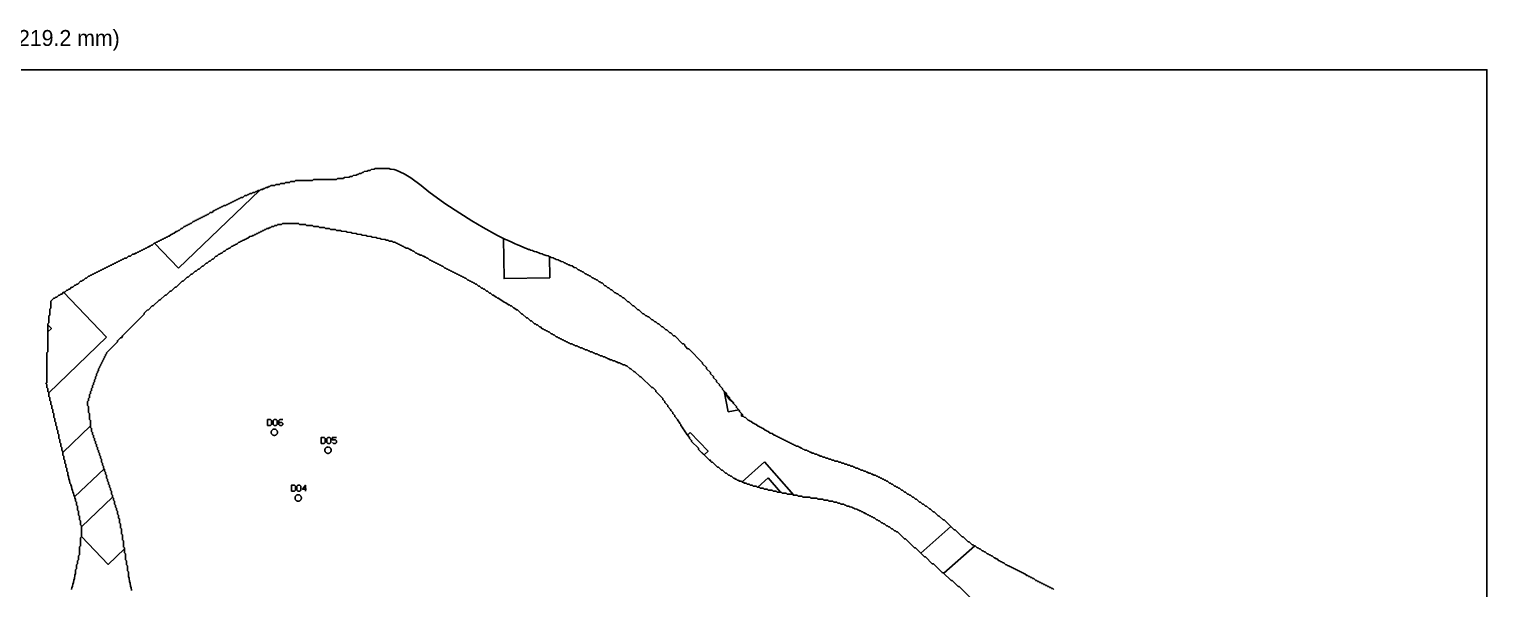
# Model space of a CAD drawing. Header units: millimetres. Extents: x 0 to 1219, y 0 to 1240.
# Drawn here: x 487 to 1219, y 958 to 1240 of the extents above; entities that cross this region are included whole.
import ezdxf

# ---------------------------------------------------------------- set-up
doc = ezdxf.new("R2010")
doc.units = ezdxf.units.MM
for name, color, linetype in [('CUT_DOWEL_3.2', 2, 'Continuous'), ('CUT_OUTER', 1, 'Continuous'), ('ENGRAVE_BLDG_BOX', 5, 'Continuous'), ('ENGRAVE_BLDG_FOOTPRINT', 8, 'Continuous'), ('ENGRAVE_NEXT', 3, 'Continuous'), ('ENGRAVE_TEXT', 2, 'Continuous'), ('NOTES', 7, 'Continuous'), ('SHEET_EDGE', 7, 'Continuous')]:
    doc.layers.add(name, color=color, linetype=linetype)

msp = doc.modelspace()

# ---------------------------------------------------------------- linework, layer by layer
at = {"layer": 'CUT_DOWEL_3.2'}
for points in [[(609.83, 1038.68), (609.62, 1038.67), (609.42, 1038.63), (609.22, 1038.56), (609.03, 1038.47), (608.86, 1038.35), (608.7, 1038.21), (608.56, 1038.05), (608.44, 1037.88), (608.35, 1037.69), (608.28, 1037.5), (608.24, 1037.29), (608.23, 1037.08), (608.24, 1036.87), (608.28, 1036.67), (608.35, 1036.47), (608.44, 1036.28), (608.56, 1036.11), (608.7, 1035.95), (608.86, 1035.81), (609.03, 1035.7), (609.22, 1035.6), (609.42, 1035.54), (609.62, 1035.49), (609.83, 1035.48), (610.04, 1035.49), (610.24, 1035.54), (610.44, 1035.6), (610.63, 1035.7), (610.8, 1035.81), (610.96, 1035.95), (611.1, 1036.11), (611.22, 1036.28), (611.31, 1036.47), (611.38, 1036.67), (611.42, 1036.87), (611.43, 1037.08), (611.42, 1037.29), (611.38, 1037.5), (611.31, 1037.69), (611.22, 1037.88), (611.1, 1038.05), (610.96, 1038.21), (610.8, 1038.35), (610.63, 1038.47), (610.44, 1038.56), (610.24, 1038.63), (610.04, 1038.67), (609.83, 1038.68)], [(636.83, 1029.68), (636.62, 1029.67), (636.42, 1029.63), (636.22, 1029.56), (636.03, 1029.47), (635.86, 1029.35), (635.7, 1029.21), (635.56, 1029.05), (635.44, 1028.88), (635.35, 1028.69), (635.28, 1028.5), (635.24, 1028.29), (635.23, 1028.08), (635.24, 1027.87), (635.28, 1027.67), (635.35, 1027.47), (635.44, 1027.28), (635.56, 1027.11), (635.7, 1026.95), (635.86, 1026.81), (636.03, 1026.7), (636.22, 1026.6), (636.42, 1026.54), (636.62, 1026.49), (636.83, 1026.48), (637.04, 1026.49), (637.24, 1026.54), (637.44, 1026.6), (637.63, 1026.7), (637.8, 1026.81), (637.96, 1026.95), (638.1, 1027.11), (638.22, 1027.28), (638.31, 1027.47), (638.38, 1027.67), (638.42, 1027.87), (638.43, 1028.08), (638.42, 1028.29), (638.38, 1028.5), (638.31, 1028.69), (638.22, 1028.88), (638.1, 1029.05), (637.96, 1029.21), (637.8, 1029.35), (637.63, 1029.47), (637.44, 1029.56), (637.24, 1029.63), (637.04, 1029.67), (636.83, 1029.68)], [(621.83, 1005.68), (621.62, 1005.67), (621.42, 1005.63), (621.22, 1005.56), (621.03, 1005.47), (620.86, 1005.35), (620.7, 1005.21), (620.56, 1005.05), (620.44, 1004.88), (620.35, 1004.69), (620.28, 1004.5), (620.24, 1004.29), (620.23, 1004.08), (620.24, 1003.87), (620.28, 1003.67), (620.35, 1003.47), (620.44, 1003.28), (620.56, 1003.11), (620.7, 1002.95), (620.86, 1002.81), (621.03, 1002.7), (621.22, 1002.6), (621.42, 1002.54), (621.62, 1002.49), (621.83, 1002.48), (622.04, 1002.49), (622.24, 1002.54), (622.44, 1002.6), (622.63, 1002.7), (622.8, 1002.81), (622.96, 1002.95), (623.1, 1003.11), (623.22, 1003.28), (623.31, 1003.47), (623.38, 1003.67), (623.42, 1003.87), (623.43, 1004.08), (623.42, 1004.29), (623.38, 1004.5), (623.31, 1004.69), (623.22, 1004.88), (623.1, 1005.05), (622.96, 1005.21), (622.8, 1005.35), (622.63, 1005.47), (622.44, 1005.56), (622.24, 1005.63), (622.04, 1005.67), (621.83, 1005.68)]]:
    msp.add_lwpolyline(points, close=True, dxfattribs=at)
at = {"layer": 'CUT_OUTER'}
msp.add_lwpolyline([(1001.52, 958.04), (1001.02, 958.53), (1000.52, 958.54), (1000.02, 959.03), (999.52, 959.05), (999.02, 959.53), (998.52, 959.55), (998.02, 960.03), (997.52, 960.05), (997.02, 960.53), (996.52, 960.55), (996.02, 961.03), (995.52, 961.05), (995.02, 961.53), (994.52, 961.55), (994.02, 962.03), (993.52, 962.05), (993.02, 962.53), (992.52, 962.55), (991.52, 963.53), (991.02, 963.54), (990.52, 964.03), (990.02, 964.05), (989.52, 964.53), (989.02, 964.55), (988.52, 965.03), (988.02, 965.05), (987.02, 966.03), (986.52, 966.04), (986.02, 966.53), (985.52, 966.54), (985.02, 967.03), (984.52, 967.05), (984.02, 967.53), (983.52, 967.55), (983.02, 968.03), (982.52, 968.05), (982.02, 968.53), (981.52, 968.55), (981.02, 969.03), (980.52, 969.05), (980.02, 969.53), (979.52, 969.55), (979.02, 970.03), (978.52, 970.05), (978.02, 970.53), (977.52, 970.55), (976.52, 971.53), (976.02, 971.55), (975.52, 972.03), (975.02, 972.05), (974.52, 972.53), (974.02, 972.55), (973.06, 973.5), (972.52, 973.55), (972.02, 974.03), (971.52, 974.05), (970.52, 975.03), (970.02, 975.04), (969.52, 975.53), (969.02, 975.55), (968.52, 976.03), (968.02, 976.05), (967.02, 977.03), (966.52, 977.05), (966.02, 977.53), (965.52, 977.55), (964.52, 978.53), (964.02, 978.55), (963.52, 979.03), (963.02, 979.05), (962.02, 980.03), (961.52, 980.05), (961.02, 980.53), (960.52, 980.55), (959.02, 982.03), (958.52, 982.05), (956.05, 984.5), (955.52, 984.55), (952.05, 988), (951.52, 988.04), (946.54, 993), (946.02, 993.04), (944.04, 995), (943.52, 995.04), (941.52, 997.02), (941.02, 997.04), (939.54, 998.5), (939.02, 998.54), (937.52, 1000.02), (937.02, 1000.03), (936.02, 1001.02), (935.52, 1001.03), (934.52, 1002.02), (934.02, 1002.04), (932.54, 1003.5), (932.02, 1003.53), (931.02, 1004.52), (930.52, 1004.53), (929.52, 1005.52), (929.02, 1005.53), (928.52, 1006.02), (928.02, 1006.03), (927.04, 1007), (926.52, 1007.03), (925.52, 1008.02), (925.02, 1008.03), (924.02, 1009.02), (923.52, 1009.03), (923.02, 1009.52), (922.52, 1009.53), (922.02, 1010.02), (921.52, 1010.03), (920.54, 1011), (920.02, 1011.03), (919.52, 1011.52), (919.02, 1011.53), (918.02, 1012.52), (917.52, 1012.53), (917.02, 1013.02), (916.52, 1013.03), (916.02, 1013.52), (915.52, 1013.53), (915.02, 1014.02), (914.52, 1014.03), (914.02, 1014.52), (913.52, 1014.53), (913.05, 1015), (912.52, 1015.03), (912.02, 1015.52), (911.02, 1015.53), (910.55, 1016), (910.02, 1016.03), (909.52, 1016.52), (908.52, 1016.54), (908.05, 1017), (907.52, 1017.03), (907.02, 1017.52), (906.02, 1017.54), (905.52, 1018.02), (904.52, 1018.04), (904.05, 1018.5), (903.52, 1018.53), (903.02, 1019.02), (902.02, 1019.04), (901.55, 1019.5), (901.02, 1019.53), (900.52, 1020.02), (899.52, 1020.04), (899.02, 1020.52), (898.02, 1020.54), (897.52, 1021.02), (896.52, 1021.04), (896.02, 1021.52), (895.02, 1021.54), (894.52, 1022.02), (893.52, 1022.04), (893.02, 1022.52), (891.52, 1022.54), (891.02, 1023.02), (890.02, 1023.04), (889.52, 1023.52), (888.52, 1023.55), (888.02, 1024.02), (887.02, 1024.05), (886.52, 1024.52), (885.52, 1024.55), (885.02, 1025.03), (884.02, 1025.05), (883.57, 1025.5), (883.02, 1025.55), (882.52, 1026.03), (881.52, 1026.05), (881.02, 1026.53), (880.02, 1026.55), (879.57, 1027), (879.02, 1027.05), (878.52, 1027.53), (878.02, 1027.55), (877.52, 1028.03), (876.52, 1028.05), (876.07, 1028.5), (875.52, 1028.55), (875.02, 1029.03), (874.52, 1029.05), (874.02, 1029.53), (873.52, 1029.55), (873.02, 1030.03), (872.02, 1030.06), (871.52, 1030.53), (871.02, 1030.55), (870.52, 1031.03), (870.02, 1031.05), (869.52, 1031.53), (869.02, 1031.55), (868.52, 1032.03), (868.02, 1032.05), (867.52, 1032.53), (867.02, 1032.56), (866.52, 1033.03), (866.02, 1033.06), (865.52, 1033.53), (865.02, 1033.56), (864.52, 1034.04), (864.02, 1034.06), (863.52, 1034.54), (863.02, 1034.56), (862.52, 1035.04), (862.02, 1035.06), (861.52, 1035.54), (861.02, 1035.56), (860.02, 1036.53), (859.02, 1036.57), (858.02, 1037.54), (857.52, 1037.56), (857.02, 1038.04), (856.52, 1038.07), (855.52, 1039.04), (855.02, 1039.06), (854.52, 1039.54), (854.02, 1039.57), (853.52, 1040.04), (853.02, 1040.07), (852.02, 1041.04), (851.52, 1041.07), (851.02, 1041.55), (850.52, 1041.58), (849.52, 1042.54), (849.02, 1042.58), (848.52, 1043.05), (848.02, 1043.09), (846.58, 1044.5), (846.02, 1044.6), (845.11, 1045.5), (845.07, 1046), (843.6, 1047.5), (843.56, 1048), (842.09, 1049.5), (842.06, 1050), (840.59, 1051.5), (840.56, 1052), (838.59, 1054), (838.56, 1054.5), (837.08, 1056), (837.02, 1056.55), (835.08, 1058.5), (835.06, 1059), (833.58, 1060.5), (833.52, 1061.05), (832.08, 1062.5), (832.02, 1063.05), (830.58, 1064.5), (830.52, 1065.05), (829.08, 1066.5), (829.02, 1067.05), (827.08, 1069), (827.02, 1069.55), (825.08, 1071.5), (825.02, 1072.04), (818.07, 1079), (817.52, 1079.07), (816.58, 1080), (816.09, 1080.5), (816.06, 1081), (815.56, 1081.5), (815.02, 1081.57), (811.07, 1085.5), (810.52, 1085.58), (809.08, 1087), (808.52, 1087.08), (807.08, 1088.5), (806.52, 1088.59), (805.08, 1090), (804.52, 1090.09), (803.02, 1091.55), (802.52, 1091.59), (801.52, 1092.56), (801.02, 1092.6), (800.02, 1093.56), (799.52, 1093.61), (798.02, 1095.06), (797.52, 1095.1), (797.02, 1095.57), (796.52, 1095.62), (795.52, 1096.57), (795.02, 1096.62), (793.11, 1098.5), (793.02, 1098.57), (792.52, 1098.63), (790.61, 1100.5), (790.52, 1100.57), (790.02, 1100.63), (788.11, 1102.5), (788.02, 1102.58), (787.52, 1102.63), (785.52, 1104.58), (785.02, 1104.63), (784.13, 1105.5), (784.02, 1105.58), (783.52, 1105.64), (782.52, 1106.58), (782.02, 1106.64), (781.52, 1107.1), (781.02, 1107.17), (779.64, 1108.5), (779.52, 1108.59), (779.02, 1108.66), (778.02, 1109.6), (777.52, 1109.67), (776.52, 1110.6), (776.02, 1110.68), (774.52, 1112.1), (774.02, 1112.16), (773.52, 1112.61), (773.02, 1112.69), (772.02, 1113.61), (771.52, 1113.68), (771.02, 1114.11), (770.52, 1114.19), (770.02, 1114.63), (769.52, 1114.71), (768.52, 1115.62), (768.02, 1115.7), (767.52, 1116.13), (767.02, 1116.21), (766.52, 1116.64), (766.02, 1116.74), (765.02, 1117.63), (764.52, 1117.72), (764.02, 1118.14), (763.52, 1118.23), (763.02, 1118.65), (762.52, 1118.75), (761.52, 1119.63), (760.52, 1119.79), (759.52, 1120.64), (758.52, 1120.79), (758.02, 1121.18), (757.52, 1121.29), (757.02, 1121.68), (756.52, 1121.79), (756.02, 1122.18), (755.52, 1122.29), (755.02, 1122.67), (754.02, 1122.85), (753.52, 1123.2), (753.02, 1123.33), (752.52, 1123.69), (751.52, 1123.89), (751.02, 1124.23), (750.52, 1124.36), (750.02, 1124.71), (749.02, 1124.92), (748.52, 1125.25), (748.02, 1125.39), (747.52, 1125.72), (746.52, 1125.84), (745.02, 1126.45), (744.52, 1126.75), (743.52, 1126.89), (743.02, 1127.06), (741.52, 1127.78), (740.52, 1127.94), (740.02, 1128.1), (739.52, 1128.35), (738.52, 1128.62), (738.02, 1128.87), (737.52, 1128.98), (736.52, 1129.4), (735.52, 1129.71), (733.02, 1130.93), (732.02, 1131.27), (730.52, 1131.99), (729.52, 1132.35), (727.02, 1133.57), (726.02, 1133.96), (721.94, 1136), (714.78, 1140), (709.02, 1143.33), (703.02, 1147.09), (695.52, 1151.98), (687.52, 1157.86), (683.66, 1161), (678.52, 1164.92), (675.02, 1166.95), (671.02, 1168.77), (670.52, 1168.89), (670.02, 1169.19), (668.52, 1169.26), (668.02, 1169.35), (667.52, 1169.66), (660.52, 1169.6), (660.02, 1169.2), (658.52, 1169.09), (658.02, 1168.68), (657.02, 1168.6), (656.52, 1168.19), (655.02, 1168.09), (654.52, 1167.66), (654.02, 1167.6), (653.84, 1167.5), (653.52, 1167.18), (652.52, 1167.09), (652.02, 1166.67), (651.52, 1166.61), (651.02, 1166.19), (649.52, 1166.09), (649.02, 1165.67), (648.02, 1165.59), (647.52, 1165.18), (645.02, 1165.08), (644.52, 1164.66), (641.52, 1164.57), (641.02, 1164.15), (629.52, 1164.04), (629.02, 1163.6), (620.52, 1163.53), (620.02, 1163.07), (618.02, 1163.03), (617.52, 1162.57), (615.52, 1162.53), (615.02, 1162.06), (613.02, 1162.03), (612.52, 1161.56), (610.52, 1161.53), (610.02, 1161.05), (608.02, 1161.02), (607.52, 1160.54), (606.97, 1160.5), (606.52, 1160.05), (605.52, 1160.03), (605.02, 1159.55), (604.46, 1159.5), (604.02, 1159.05), (603.02, 1159.03), (602.52, 1158.55), (601.52, 1158.52), (601.02, 1158.04), (600.47, 1158), (600.02, 1157.55), (599.02, 1157.52), (598.52, 1157.05), (597.52, 1157.02), (597.02, 1156.54), (596.47, 1156.5), (596.02, 1156.04), (595.02, 1156.02), (594.02, 1155.05), (593.02, 1155.02), (592.52, 1154.54), (592.02, 1154.52), (591.52, 1154.04), (591.02, 1154.03), (590.52, 1153.54), (590.02, 1153.53), (589.52, 1153.04), (589.02, 1153.03), (588.52, 1152.54), (588.02, 1152.53), (587.52, 1152.04), (587.02, 1152.03), (586.52, 1151.54), (585.97, 1151.5), (585.52, 1151.04), (584.52, 1151.02), (584.02, 1150.54), (583.48, 1150.5), (583.02, 1150.04), (582.52, 1150.02), (582.02, 1149.54), (581.52, 1149.52), (581.02, 1149.04), (580.52, 1149.02), (580.02, 1148.54), (579.52, 1148.52), (578.52, 1147.55), (577.52, 1147.52), (576.52, 1146.54), (576.02, 1146.53), (575.52, 1146.04), (575.02, 1146.02), (574.52, 1145.54), (574.02, 1145.52), (573.52, 1145.04), (573.02, 1145.02), (572.52, 1144.54), (572.02, 1144.52), (571.52, 1144.04), (571.02, 1144.02), (570.52, 1143.54), (570.02, 1143.52), (569.52, 1143.04), (569.02, 1143.02), (568.02, 1142.04), (567.52, 1142.03), (567.02, 1141.54), (566.52, 1141.52), (566.02, 1141.04), (565.52, 1141.02), (565.02, 1140.54), (564.52, 1140.52), (563.52, 1139.54), (562.98, 1139.5), (562.02, 1138.54), (561.52, 1138.53), (561.02, 1138.04), (560.52, 1138.02), (559.52, 1137.04), (559.02, 1137.03), (558.52, 1136.54), (558.02, 1136.52), (557.02, 1135.55), (556.52, 1135.53), (556.02, 1135.04), (555.52, 1135.03), (555.02, 1134.54), (554.52, 1134.53), (554.02, 1134.04), (553.52, 1134.03), (553.02, 1133.54), (552.52, 1133.53), (552.02, 1133.04), (551.52, 1133.03), (551.02, 1132.54), (550.52, 1132.53), (550.02, 1132.04), (549.52, 1132.02), (548.52, 1131.05), (548.02, 1131.03), (547.52, 1130.54), (547.02, 1130.53), (546.52, 1130.04), (546.02, 1130.03), (545.52, 1129.54), (545.02, 1129.53), (544.52, 1129.04), (544.02, 1129.03), (543.52, 1128.54), (543.02, 1128.53), (542.52, 1128.04), (542.02, 1128.03), (541.52, 1127.54), (541.02, 1127.53), (540.52, 1127.04), (539.97, 1127), (539.52, 1126.55), (538.52, 1126.52), (537.52, 1125.55), (536.52, 1125.52), (535.52, 1124.55), (534.52, 1124.52), (534.02, 1124.04), (533.48, 1124), (533.02, 1123.54), (532.52, 1123.53), (532.02, 1123.04), (531.52, 1123.03), (531.02, 1122.54), (530.52, 1122.53), (530.02, 1122.04), (529.52, 1122.03), (529.02, 1121.54), (528.52, 1121.53), (528.02, 1121.04), (527.52, 1121.03), (527.02, 1120.54), (526.52, 1120.53), (526.02, 1120.04), (525.52, 1120.03), (525.02, 1119.54), (524.52, 1119.53), (524.02, 1119.04), (523.52, 1119.03), (523.02, 1118.54), (522.52, 1118.53), (522.02, 1118.04), (521.52, 1118.03), (521.02, 1117.54), (520.52, 1117.53), (520.02, 1117.04), (519.52, 1117.03), (519.02, 1116.54), (518.52, 1116.53), (518.02, 1116.04), (517.52, 1116.02), (517.02, 1115.54), (516.52, 1115.52), (515.52, 1114.54), (514.98, 1114.5), (514.02, 1113.55), (513.52, 1113.53), (513.02, 1113.04), (512.48, 1113), (511.02, 1111.55), (510.52, 1111.53), (510.02, 1111.04), (509.52, 1111.03), (508.52, 1110.05), (507.98, 1110), (507.02, 1109.05), (506.52, 1109.03), (506.02, 1108.54), (505.52, 1108.53), (504.52, 1107.54), (504.02, 1107.53), (503.02, 1106.54), (502.52, 1106.53), (502.02, 1106.04), (501.52, 1106.02), (500.52, 1105.04), (500.02, 1105.02), (499.52, 1104.53), (499.02, 1104.52), (497.52, 1103.02), (497.47, 1099.5), (496.99, 1099), (496.97, 1096), (496.49, 1095.5), (496.46, 1092), (495.99, 1091.5), (495.96, 1077.5), (495.49, 1077), (495.48, 1062), (495, 1061.5), (495.48, 1061), (495.5, 1059.5), (495.97, 1059), (495.99, 1057.5), (496.47, 1057), (496.5, 1055), (496.97, 1054.5), (497, 1053), (497.47, 1052.5), (497.49, 1051), (497.97, 1050.5), (497.99, 1049), (498.47, 1048.5), (498.49, 1047), (498.97, 1046.5), (499, 1044.5), (499.48, 1044), (499.5, 1042.5), (499.98, 1042), (500, 1040.5), (500.48, 1040), (500.5, 1038.5), (500.98, 1038), (501, 1036.5), (501.48, 1036), (501.5, 1034), (501.98, 1033.5), (502, 1032), (502.48, 1031.5), (502.5, 1030), (502.98, 1029.5), (503, 1028), (503.48, 1027.5), (503.5, 1025.5), (503.98, 1025), (504, 1023.5), (504.48, 1023), (504.5, 1021.5), (504.98, 1021), (505, 1019.5), (505.48, 1019), (505.5, 1017.5), (505.98, 1017), (506, 1015.5), (506.48, 1015), (506.5, 1013.5), (506.98, 1013), (507, 1011.5), (507.49, 1011), (507.52, 1010.46), (507.98, 1010), (508, 1008.5), (508.48, 1008), (508.5, 1007), (508.98, 1006.5), (509, 1005.5), (509.48, 1005), (509.5, 1004), (509.98, 1003.5), (510, 1002.5), (510.48, 1002), (510.5, 1000.5), (510.98, 1000), (511, 998), (511.48, 997.5), (511.5, 995.5), (511.98, 995), (512, 993), (512.48, 992.5), (512.5, 990.5), (512.97, 990), (512.98, 989.5), (512.97, 984.5), (512.5, 984), (512.48, 980), (512, 979.5), (511.97, 975.5), (511.5, 975), (511.47, 973), (511, 972.5), (510.98, 971), (510.5, 970.5), (510.48, 968.5), (510, 968), (509.98, 966), (509.5, 965.5), (509.47, 963.5), (509, 963), (508.97, 961.5), (508.5, 961), (508.47, 959.5), (507.99, 959), (507.97, 958)], dxfattribs=at)
at = {"layer": 'ENGRAVE_BLDG_BOX'}
for points in [[(561.66, 1119.48), (549.63, 1132.03), (550.02, 1132.04), (550.52, 1132.53), (551.02, 1132.54), (551.52, 1133.03), (552.02, 1133.04), (552.52, 1133.53), (553.02, 1133.54), (553.52, 1134.03), (554.02, 1134.04), (554.52, 1134.53), (555.02, 1134.54), (555.52, 1135.03), (556.02, 1135.04), (556.52, 1135.53), (557.02, 1135.55), (558.02, 1136.52), (558.52, 1136.54), (559.02, 1137.03), (559.52, 1137.04), (560.52, 1138.02), (561.02, 1138.04), (561.52, 1138.53), (562.02, 1138.54), (562.98, 1139.5), (563.52, 1139.54), (564.52, 1140.52), (565.02, 1140.54), (565.52, 1141.02), (566.02, 1141.04), (566.52, 1141.52), (567.02, 1141.54), (567.52, 1142.03), (568.02, 1142.04), (569.02, 1143.02), (569.52, 1143.04), (570.02, 1143.52), (570.52, 1143.54), (571.02, 1144.02), (571.52, 1144.04), (572.02, 1144.52), (572.52, 1144.54), (573.02, 1145.02), (573.52, 1145.04), (574.02, 1145.52), (574.52, 1145.54), (575.02, 1146.02), (575.52, 1146.04), (576.02, 1146.53), (576.52, 1146.54), (577.52, 1147.52), (578.52, 1147.55), (579.52, 1148.52), (580.02, 1148.54), (580.52, 1149.02), (581.02, 1149.04), (581.52, 1149.52), (582.02, 1149.54), (582.52, 1150.02), (583.02, 1150.04), (583.48, 1150.5), (584.02, 1150.54), (584.52, 1151.02), (585.52, 1151.04), (585.97, 1151.5), (586.52, 1151.54), (587.02, 1152.03), (587.52, 1152.04), (588.02, 1152.53), (588.52, 1152.54), (589.02, 1153.03), (589.52, 1153.04), (590.02, 1153.53), (590.52, 1153.54), (591.02, 1154.03), (591.52, 1154.04), (592.02, 1154.52), (592.52, 1154.54), (593.02, 1155.02), (594.02, 1155.05), (595.02, 1156.02), (596.02, 1156.04), (596.47, 1156.5), (597.02, 1156.54), (597.52, 1157.02), (598.52, 1157.05), (599.02, 1157.52), (600.02, 1157.55), (600.47, 1158), (601.02, 1158.04), (601.52, 1158.52), (602.38, 1158.55), (561.66, 1119.48)], [(748.28, 1114.6), (725.28, 1114.31), (725.02, 1134.46), (726.02, 1133.96), (727.02, 1133.57), (729.52, 1132.35), (730.52, 1131.99), (732.02, 1131.27), (733.02, 1130.93), (735.52, 1129.71), (736.52, 1129.4), (737.52, 1128.98), (738.02, 1128.87), (738.52, 1128.62), (739.52, 1128.35), (740.02, 1128.1), (740.52, 1127.94), (741.52, 1127.78), (743.02, 1127.06), (743.52, 1126.89), (744.52, 1126.75), (745.02, 1126.45), (746.52, 1125.84), (747.52, 1125.72), (748.02, 1125.39), (748.14, 1125.35), (748.28, 1114.6)], [(525.55, 1084.83), (496.47, 1056.94), (496.47, 1057), (495.99, 1057.5), (495.97, 1059), (495.5, 1059.5), (495.48, 1061), (495, 1061.5), (495.48, 1062), (495.49, 1077), (495.96, 1077.5), (495.99, 1091.5), (496.46, 1092), (496.49, 1095.5), (496.97, 1096), (496.99, 1099), (497.47, 1099.5), (497.52, 1103.02), (499.02, 1104.52), (499.52, 1104.53), (500.02, 1105.02), (500.52, 1105.04), (501.52, 1106.02), (502.02, 1106.04), (502.52, 1106.53), (503.02, 1106.54), (503.89, 1107.41), (525.55, 1084.83)], [(837.92, 1047.27), (835.91, 1057.67), (837.02, 1056.55), (837.08, 1056), (838.56, 1054.5), (838.59, 1054), (840.56, 1052), (840.59, 1051.5), (842.06, 1050), (842.09, 1049.5), (843.27, 1048.3), (837.92, 1047.27)], [(509.49, 1004.58), (509.48, 1005), (509, 1005.5), (508.98, 1006.5), (508.5, 1007), (508.48, 1008), (508, 1008.5), (507.98, 1010), (507.52, 1010.46), (507.49, 1011), (507, 1011.5), (506.98, 1013), (506.5, 1013.5), (506.48, 1015), (506, 1015.5), (505.98, 1017), (505.5, 1017.5), (505.48, 1019), (505, 1019.5), (504.98, 1021), (504.5, 1021.5), (504.48, 1023), (504, 1023.5), (503.98, 1025), (503.5, 1025.5), (503.48, 1026.93), (517.5, 1040.38), (517.5, 1039.5), (517.99, 1039), (518, 1037.5), (518.49, 1037), (518.5, 1036), (518.99, 1035.5), (519, 1034.5), (519.49, 1034), (519.5, 1033), (519.99, 1032.5), (520, 1031.5), (520.49, 1031), (520.5, 1030), (520.99, 1029.5), (521, 1028.5), (521.49, 1028), (521.5, 1027), (521.99, 1026.5), (522, 1025.5), (522.49, 1025), (522.5, 1024), (522.98, 1023.5), (523, 1022), (523.49, 1021.5), (523.5, 1020.5), (523.99, 1020), (524, 1019), (524.25, 1018.74), (509.49, 1004.58)], [(844.63, 1045.23), (844.64, 1046.43), (845.07, 1046), (845.11, 1045.5), (845.39, 1045.22), (844.63, 1045.23)], [(818.89, 1036.97), (827.82, 1027.51), (825.88, 1025.69), (823.07, 1028.5), (823.02, 1029.04), (819.57, 1032.5), (819.55, 1033), (818.57, 1034), (818.55, 1034.5), (817.45, 1035.61), (818.89, 1036.97)], [(856.2, 1022.18), (870.91, 1005.54), (870.52, 1005.54), (870.02, 1006.02), (867.52, 1006.04), (867.02, 1006.52), (865.02, 1006.55), (864.52, 1007.02), (862.52, 1007.05), (862.02, 1007.52), (860.52, 1007.55), (860.02, 1008.02), (858.02, 1008.05), (857.52, 1008.52), (856.02, 1008.55), (855.52, 1009.03), (854.02, 1009.05), (853.52, 1009.53), (852.52, 1009.55), (852.02, 1010.03), (850.52, 1010.06), (850.02, 1010.53), (849.02, 1010.55), (848.52, 1011.03), (847.52, 1011.06), (847.02, 1011.53), (846.02, 1011.56), (845.58, 1012), (845.02, 1012.05), (844.89, 1012.18), (856.2, 1022.18)], [(857.97, 1014.13), (864.25, 1007.03), (862.52, 1007.05), (862.02, 1007.52), (860.52, 1007.55), (860.02, 1008.02), (858.02, 1008.05), (857.52, 1008.52), (856.02, 1008.55), (855.52, 1009.03), (854.02, 1009.05), (853.52, 1009.53), (852.78, 1009.54), (857.97, 1014.13)], [(857.97, 1014.13), (864.25, 1007.03), (862.52, 1007.05), (862.02, 1007.52), (860.52, 1007.55), (860.02, 1008.02), (858.02, 1008.05), (857.52, 1008.52), (856.02, 1008.55), (855.52, 1009.03), (854.02, 1009.05), (853.52, 1009.53), (852.78, 1009.54), (857.97, 1014.13)], [(526.39, 970.69), (512.97, 984.68), (512.98, 989.5), (512.98, 989.61), (528.5, 1004.5), (528.98, 1004), (529, 1003), (529.48, 1002.5), (529.5, 1001), (529.98, 1000.5), (530, 999.5), (530.48, 999), (530.5, 998), (530.98, 997.5), (531, 996), (531.48, 995.5), (531.5, 994), (531.98, 993.5), (532, 991.5), (532.48, 991), (532.5, 989), (532.98, 988.5), (533, 986), (533.48, 985.5), (533.5, 983), (533.98, 982.5), (534, 979.5), (534.48, 979), (534.48, 978.45), (526.39, 970.69)], [(949.9, 989.66), (951.52, 988.04), (952.05, 988), (955.52, 984.55), (956.05, 984.5), (958.52, 982.05), (959.02, 982.03), (960.52, 980.55), (961.02, 980.53), (961.52, 980.05), (961.96, 980.03), (946.32, 966.22), (946.04, 966.5), (945.52, 966.54), (941.04, 971), (940.52, 971.04), (937.04, 974.5), (936.52, 974.54), (934.76, 976.29), (949.9, 989.66)]]:
    msp.add_lwpolyline(points, close=True, dxfattribs=at)
at = {"layer": 'ENGRAVE_BLDG_FOOTPRINT'}
for points in [[(561.66, 1119.48), (549.63, 1132.03), (550.02, 1132.04), (550.52, 1132.53), (551.02, 1132.54), (551.52, 1133.03), (552.02, 1133.04), (552.52, 1133.53), (553.02, 1133.54), (553.52, 1134.03), (554.02, 1134.04), (554.52, 1134.53), (555.02, 1134.54), (555.52, 1135.03), (556.02, 1135.04), (556.52, 1135.53), (557.02, 1135.55), (558.02, 1136.52), (558.52, 1136.54), (559.02, 1137.03), (559.52, 1137.04), (560.52, 1138.02), (561.02, 1138.04), (561.52, 1138.53), (562.02, 1138.54), (562.98, 1139.5), (563.52, 1139.54), (564.52, 1140.52), (565.02, 1140.54), (565.52, 1141.02), (566.02, 1141.04), (566.52, 1141.52), (567.02, 1141.54), (567.52, 1142.03), (568.02, 1142.04), (569.02, 1143.02), (569.52, 1143.04), (570.02, 1143.52), (570.52, 1143.54), (571.02, 1144.02), (571.52, 1144.04), (572.02, 1144.52), (572.52, 1144.54), (573.02, 1145.02), (573.52, 1145.04), (574.02, 1145.52), (574.52, 1145.54), (575.02, 1146.02), (575.52, 1146.04), (576.02, 1146.53), (576.52, 1146.54), (577.52, 1147.52), (578.52, 1147.55), (579.52, 1148.52), (580.02, 1148.54), (580.52, 1149.02), (581.02, 1149.04), (581.52, 1149.52), (582.02, 1149.54), (582.52, 1150.02), (583.02, 1150.04), (583.48, 1150.5), (584.02, 1150.54), (584.52, 1151.02), (585.52, 1151.04), (585.97, 1151.5), (586.52, 1151.54), (587.02, 1152.03), (587.52, 1152.04), (588.02, 1152.53), (588.52, 1152.54), (589.02, 1153.03), (589.52, 1153.04), (590.02, 1153.53), (590.52, 1153.54), (591.02, 1154.03), (591.52, 1154.04), (592.02, 1154.52), (592.52, 1154.54), (593.02, 1155.02), (594.02, 1155.05), (595.02, 1156.02), (596.02, 1156.04), (596.47, 1156.5), (597.02, 1156.54), (597.52, 1157.02), (598.52, 1157.05), (599.02, 1157.52), (600.02, 1157.55), (600.47, 1158), (601.02, 1158.04), (601.52, 1158.52), (602.38, 1158.55), (561.66, 1119.48)], [(748.28, 1114.6), (725.28, 1114.31), (725.02, 1134.46), (726.02, 1133.96), (727.02, 1133.57), (729.52, 1132.35), (730.52, 1131.99), (732.02, 1131.27), (733.02, 1130.93), (735.52, 1129.71), (736.52, 1129.4), (737.52, 1128.98), (738.02, 1128.87), (738.52, 1128.62), (739.52, 1128.35), (740.02, 1128.1), (740.52, 1127.94), (741.52, 1127.78), (743.02, 1127.06), (743.52, 1126.89), (744.52, 1126.75), (745.02, 1126.45), (746.52, 1125.84), (747.52, 1125.72), (748.02, 1125.39), (748.14, 1125.35), (748.28, 1114.6)], [(525.55, 1084.83), (496.47, 1056.94), (496.47, 1057), (495.99, 1057.5), (495.97, 1059), (495.5, 1059.5), (495.48, 1061), (495, 1061.5), (495.48, 1062), (495.49, 1077), (495.96, 1077.5), (495.98, 1087.51), (497.78, 1089.23), (495.99, 1091.09), (495.99, 1091.5), (496.46, 1092), (496.49, 1095.5), (496.97, 1096), (496.99, 1099), (497.47, 1099.5), (497.52, 1103.02), (499.02, 1104.52), (499.52, 1104.53), (500.02, 1105.02), (500.52, 1105.04), (501.52, 1106.02), (502.02, 1106.04), (502.52, 1106.53), (503.02, 1106.54), (503.89, 1107.41), (525.55, 1084.83)], [(840.29, 1052.11), (839.53, 1052.73), (838.82, 1053.42), (838.17, 1054.15), (837.57, 1054.94), (837.04, 1055.76), (836.57, 1056.63), (836.26, 1057.31), (837.02, 1056.55), (837.08, 1056), (838.56, 1054.5), (838.59, 1054), (840.56, 1052), (840.56, 1051.91), (840.29, 1052.11)], [(517.5, 1040.38), (517.5, 1039.5), (517.99, 1039), (518, 1037.5), (518.49, 1037), (518.5, 1036), (518.99, 1035.5), (519, 1034.5), (519.49, 1034), (519.5, 1033), (519.99, 1032.5), (520, 1031.5), (520.49, 1031), (520.5, 1030), (520.99, 1029.5), (521, 1028.5), (521.49, 1028), (521.5, 1027), (521.99, 1026.5), (522, 1025.5), (522.49, 1025), (522.5, 1024), (522.98, 1023.5), (523, 1022), (523.49, 1021.5), (523.5, 1020.5), (523.99, 1020), (524, 1019), (524.25, 1018.74), (509.49, 1004.58), (509.48, 1005), (509, 1005.5), (508.98, 1006.5), (508.5, 1007), (508.48, 1008), (508, 1008.5), (507.98, 1010), (507.52, 1010.46), (507.49, 1011), (507, 1011.5), (506.98, 1013), (506.5, 1013.5), (506.48, 1015), (506, 1015.5), (505.98, 1017), (505.5, 1017.5), (505.48, 1019), (505, 1019.5), (504.98, 1021), (504.5, 1021.5), (504.48, 1023), (504, 1023.5), (503.98, 1025), (503.5, 1025.5), (503.48, 1026.93), (517.5, 1040.38)], [(844.64, 1046.43), (845.07, 1046), (845.11, 1045.5), (845.39, 1045.22), (844.63, 1045.23), (844.64, 1046.43)], [(818.89, 1036.97), (827.82, 1027.51), (825.88, 1025.69), (823.07, 1028.5), (823.02, 1029.04), (819.57, 1032.5), (819.55, 1033), (818.57, 1034), (818.55, 1034.5), (817.45, 1035.61), (818.89, 1036.97)], [(856.2, 1022.18), (870.77, 1005.69), (870.6, 1005.54), (870.52, 1005.54), (870.02, 1006.02), (867.52, 1006.04), (867.02, 1006.52), (865.02, 1006.55), (864.52, 1007.02), (862.52, 1007.05), (862.02, 1007.52), (860.52, 1007.55), (860.02, 1008.02), (858.02, 1008.05), (857.52, 1008.52), (856.02, 1008.55), (855.52, 1009.03), (854.02, 1009.05), (853.52, 1009.53), (852.52, 1009.55), (852.02, 1010.03), (850.52, 1010.06), (850.02, 1010.53), (849.02, 1010.55), (848.52, 1011.03), (847.52, 1011.06), (847.02, 1011.53), (846.02, 1011.56), (845.58, 1012), (845.02, 1012.05), (844.89, 1012.18), (856.2, 1022.18)], [(857.97, 1014.13), (864.25, 1007.03), (862.52, 1007.05), (862.02, 1007.52), (860.52, 1007.55), (860.02, 1008.02), (858.02, 1008.05), (857.52, 1008.52), (856.02, 1008.55), (855.52, 1009.03), (854.02, 1009.05), (853.52, 1009.53), (852.78, 1009.54), (857.97, 1014.13)], [(857.97, 1014.13), (864.25, 1007.03), (862.52, 1007.05), (862.02, 1007.52), (860.52, 1007.55), (860.02, 1008.02), (858.02, 1008.05), (857.52, 1008.52), (856.02, 1008.55), (855.52, 1009.03), (854.02, 1009.05), (853.52, 1009.53), (852.78, 1009.54), (857.97, 1014.13)], [(528.5, 1004.5), (528.98, 1004), (529, 1003), (529.48, 1002.5), (529.5, 1001), (529.98, 1000.5), (530, 999.5), (530.48, 999), (530.5, 998), (530.98, 997.5), (531, 996), (531.48, 995.5), (531.5, 994), (531.98, 993.5), (532, 991.5), (532.48, 991), (532.5, 989), (532.98, 988.5), (533, 986), (533.48, 985.5), (533.5, 983), (533.98, 982.5), (534, 979.5), (534.48, 979), (534.48, 978.45), (526.39, 970.69), (512.97, 984.68), (512.98, 989.5), (512.98, 989.61), (528.5, 1004.5)], [(946.32, 966.22), (946.04, 966.5), (945.52, 966.54), (941.04, 971), (940.52, 971.04), (937.04, 974.5), (936.52, 974.54), (934.76, 976.29), (949.9, 989.66), (951.52, 988.04), (952.05, 988), (955.52, 984.55), (956.05, 984.5), (958.52, 982.05), (959.02, 982.03), (960.52, 980.55), (961.02, 980.53), (961.52, 980.05), (961.96, 980.03), (946.32, 966.22)]]:
    msp.add_lwpolyline(points, close=True, dxfattribs=at)
at = {"layer": 'ENGRAVE_NEXT'}
msp.add_lwpolyline([(537.99, 957.5), (537.97, 959), (537.49, 959.5), (537.47, 961.5), (536.99, 962), (536.97, 964), (536.49, 964.5), (536.47, 967), (536, 967.5), (535.97, 970), (535.5, 970.5), (535.47, 972.5), (535, 973), (534.97, 976), (534.5, 976.5), (534.48, 979), (534, 979.5), (533.98, 982.5), (533.5, 983), (533.48, 985.5), (533, 986), (532.98, 988.5), (532.5, 989), (532.48, 991), (532, 991.5), (531.98, 993.5), (531.5, 994), (531.48, 995.5), (531, 996), (530.98, 997.5), (530.5, 998), (530.48, 999), (530, 999.5), (529.98, 1000.5), (529.5, 1001), (529.48, 1002.5), (529, 1003), (528.98, 1004), (528.5, 1004.5), (528.49, 1005.5), (528, 1006), (527.98, 1007.5), (527.5, 1008), (527.48, 1009), (527, 1009.5), (526.99, 1010.5), (526.5, 1011), (526.49, 1012), (526, 1012.5), (525.99, 1013.5), (525.5, 1014), (525.48, 1015.5), (525, 1016), (524.99, 1017), (524.5, 1017.5), (524.49, 1018.5), (524, 1019), (523.99, 1020), (523.5, 1020.5), (523.49, 1021.5), (523, 1022), (522.98, 1023.5), (522.5, 1024), (522.49, 1025), (522, 1025.5), (521.99, 1026.5), (521.5, 1027), (521.49, 1028), (521, 1028.5), (520.99, 1029.5), (520.5, 1030), (520.49, 1031), (520, 1031.5), (519.99, 1032.5), (519.5, 1033), (519.49, 1034), (519, 1034.5), (518.99, 1035.5), (518.5, 1036), (518.49, 1037), (518, 1037.5), (517.99, 1039), (517.5, 1039.5), (517.49, 1043), (517, 1043.5), (516.99, 1046.5), (516.5, 1047), (516.49, 1050), (516, 1050.5), (516, 1052.5), (516.49, 1053), (516.5, 1054), (516.99, 1054.5), (517, 1056), (517.49, 1056.5), (517.5, 1057.5), (517.98, 1058), (518, 1059), (518.48, 1059.5), (518.5, 1060.5), (518.98, 1061), (519, 1062), (519.48, 1062.5), (519.5, 1063.5), (519.98, 1064), (520, 1065), (520.48, 1065.5), (520.5, 1066.5), (520.98, 1067), (521.02, 1067.54), (521.48, 1068), (521.5, 1069), (521.98, 1069.5), (521.99, 1070), (522.48, 1070.5), (522.49, 1071), (522.98, 1071.5), (522.99, 1072), (523.48, 1072.5), (523.49, 1073), (523.98, 1073.5), (523.99, 1074), (524.48, 1074.5), (524.49, 1075), (524.98, 1075.5), (524.99, 1076), (525.48, 1076.5), (525.52, 1077.03), (530.97, 1082.5), (531.02, 1083.04), (532.52, 1084.53), (533.02, 1084.57), (533.45, 1085), (533.52, 1085.54), (544.47, 1096.5), (544.49, 1097), (545.98, 1098.5), (546.52, 1098.55), (548.52, 1100.53), (549.02, 1100.55), (551.98, 1103.5), (552.52, 1103.55), (554.98, 1106), (555.52, 1106.04), (557.48, 1108), (558.02, 1108.04), (560.02, 1110.02), (560.52, 1110.04), (563.49, 1113), (564.02, 1113.04), (565.99, 1115), (566.52, 1115.04), (568.02, 1116.52), (568.52, 1116.54), (570.02, 1118.02), (570.52, 1118.04), (571.52, 1119.02), (572.02, 1119.04), (573.49, 1120.5), (574.02, 1120.54), (575.52, 1122.02), (576.02, 1122.03), (577.02, 1123.02), (577.52, 1123.04), (578.52, 1124.02), (579.02, 1124.04), (580.49, 1125.5), (581.02, 1125.53), (582.02, 1126.52), (582.52, 1126.53), (583.02, 1127.02), (583.52, 1127.03), (584.52, 1128.02), (585.02, 1128.03), (586.02, 1129.02), (586.52, 1129.03), (587.02, 1129.52), (587.52, 1129.53), (588.52, 1130.52), (589.02, 1130.53), (589.52, 1131.02), (590.02, 1131.03), (590.52, 1131.52), (591.02, 1131.53), (592.02, 1132.52), (592.52, 1132.53), (593.02, 1133.02), (593.52, 1133.03), (594.02, 1133.52), (594.52, 1133.53), (595.02, 1134.02), (595.52, 1134.03), (596.02, 1134.52), (596.52, 1134.53), (597.52, 1135.52), (598.52, 1135.53), (598.98, 1136), (599.52, 1136.03), (600.02, 1136.52), (600.52, 1136.53), (601.02, 1137.02), (601.52, 1137.03), (602.02, 1137.52), (602.52, 1137.53), (603.02, 1138.02), (603.52, 1138.03), (604.02, 1138.52), (604.52, 1138.53), (605.02, 1139.02), (605.52, 1139.03), (606.02, 1139.52), (607.02, 1139.53), (607.49, 1140), (608.02, 1140.03), (608.52, 1140.51), (609.52, 1140.53), (610.02, 1141.01), (611.02, 1141.03), (611.52, 1141.51), (613.52, 1141.53), (614.02, 1142.01), (622.02, 1142.02), (622.52, 1141.53), (625.52, 1141.52), (626.02, 1141.04), (629.02, 1141.02), (629.52, 1140.54), (632.02, 1140.52), (632.52, 1140.04), (635.02, 1140.02), (635.52, 1139.54), (637.52, 1139.52), (638.02, 1139.04), (640.52, 1139.02), (641.02, 1138.54), (643.02, 1138.52), (643.52, 1138.05), (646.02, 1138.02), (646.52, 1137.55), (648.52, 1137.52), (649.02, 1137.05), (651.02, 1137.02), (651.52, 1136.55), (653.52, 1136.52), (654.02, 1136.05), (656.02, 1136.02), (656.52, 1135.55), (658.52, 1135.52), (659.02, 1135.05), (661.02, 1135.02), (661.52, 1134.55), (663.02, 1134.52), (663.52, 1134.05), (665.52, 1134.02), (666.02, 1133.54), (667.02, 1133.52), (667.52, 1133.05), (669.02, 1133.02), (669.52, 1132.54), (670.52, 1132.52), (671.02, 1132.04), (671.52, 1132.02), (672.02, 1131.54), (672.52, 1131.52), (673.02, 1131.04), (673.52, 1131.03), (674.02, 1130.54), (674.52, 1130.53), (675.02, 1130.04), (675.56, 1130), (676.02, 1129.55), (677.02, 1129.52), (677.52, 1129.04), (678.06, 1129), (678.52, 1128.54), (679.02, 1128.52), (679.52, 1128.04), (680.02, 1128.02), (681.02, 1127.05), (681.52, 1127.03), (682.02, 1126.54), (682.56, 1126.5), (683.02, 1126.05), (684.02, 1126.02), (684.52, 1125.54), (685.06, 1125.5), (685.52, 1125.04), (686.02, 1125.02), (686.52, 1124.54), (687.02, 1124.52), (688.02, 1123.55), (688.52, 1123.53), (689.02, 1123.04), (689.52, 1123.03), (690.02, 1122.54), (690.52, 1122.53), (691.02, 1122.04), (691.52, 1122.03), (692.02, 1121.54), (692.52, 1121.53), (693.02, 1121.04), (693.52, 1121.02), (694.02, 1120.54), (694.52, 1120.52), (695.52, 1119.55), (696.02, 1119.53), (696.52, 1119.04), (697.02, 1119.03), (697.52, 1118.54), (698.02, 1118.53), (698.52, 1118.04), (699.02, 1118.03), (699.52, 1117.54), (700.02, 1117.53), (700.52, 1117.04), (701.02, 1117.03), (701.52, 1116.54), (702.02, 1116.53), (702.52, 1116.04), (703.02, 1116.03), (703.52, 1115.54), (704.02, 1115.53), (704.52, 1115.04), (705.02, 1115.02), (705.52, 1114.54), (706.02, 1114.52), (707.02, 1113.55), (707.52, 1113.53), (708.02, 1113.04), (708.52, 1113.03), (709.02, 1112.54), (709.52, 1112.53), (710.02, 1112.04), (710.52, 1112.02), (711.02, 1111.54), (711.52, 1111.52), (712.52, 1110.54), (713.02, 1110.53), (714.02, 1109.55), (714.52, 1109.53), (715.02, 1109.04), (715.52, 1109.03), (716.52, 1108.05), (717.02, 1108.03), (718.02, 1107.05), (718.52, 1107.03), (719.52, 1106.05), (720.06, 1106), (721.02, 1105.05), (721.52, 1105.03), (722.02, 1104.54), (722.52, 1104.53), (723.52, 1103.55), (724.06, 1103.5), (725.02, 1102.55), (725.52, 1102.53), (726.02, 1102.05), (726.52, 1102.03), (727.52, 1101.05), (728.02, 1101.03), (728.52, 1100.55), (729.02, 1100.53), (730.02, 1099.55), (730.56, 1099.5), (731.52, 1098.55), (732.02, 1098.53), (734.02, 1096.55), (734.56, 1096.5), (736.52, 1094.56), (737.02, 1094.53), (738.52, 1093.06), (739.06, 1093), (740.52, 1091.56), (741.02, 1091.54), (741.52, 1091.06), (742.02, 1091.03), (743.02, 1090.06), (743.57, 1090), (744.52, 1089.06), (745.02, 1089.04), (745.52, 1088.56), (746.02, 1088.54), (746.52, 1088.06), (747.02, 1088.03), (747.52, 1087.55), (748.02, 1087.53), (749.02, 1086.56), (749.52, 1086.54), (750.02, 1086.06), (750.52, 1086.03), (751.52, 1085.06), (752.02, 1085.04), (752.52, 1084.56), (753.02, 1084.54), (753.52, 1084.06), (754.02, 1084.04), (754.52, 1083.56), (755.02, 1083.54), (755.52, 1083.06), (756.02, 1083.04), (756.52, 1082.56), (757.02, 1082.54), (757.52, 1082.06), (758.08, 1082), (758.52, 1081.56), (759.52, 1081.53), (760.02, 1081.05), (760.58, 1081), (761.02, 1080.56), (762.02, 1080.53), (762.52, 1080.05), (763.07, 1080), (763.52, 1079.56), (764.52, 1079.53), (765.02, 1079.05), (765.57, 1079), (766.02, 1078.56), (767.02, 1078.53), (767.52, 1078.05), (768.07, 1078), (768.52, 1077.55), (769.52, 1077.53), (770.02, 1077.05), (770.57, 1077), (771.02, 1076.55), (772.02, 1076.53), (772.52, 1076.05), (773.07, 1076), (773.52, 1075.55), (774.52, 1075.53), (775.02, 1075.05), (776.02, 1075.02), (776.52, 1074.54), (777.02, 1074.53), (777.52, 1074.05), (778.07, 1074), (778.52, 1073.55), (779.52, 1073.52), (780.02, 1073.05), (781.02, 1073.02), (781.52, 1072.54), (782.06, 1072.5), (782.52, 1072.04), (783.52, 1072.02), (784.02, 1071.54), (784.56, 1071.5), (785.02, 1071.04), (786.02, 1071.02), (786.52, 1070.53), (787.02, 1070.52), (788.52, 1069.04), (789.05, 1069), (790.52, 1067.54), (791.05, 1067.5), (793.52, 1065.04), (794.05, 1065), (799.52, 1059.54), (800.02, 1059.52), (800.55, 1059), (801.54, 1058), (801.56, 1057.5), (805.02, 1054.03), (805.06, 1053.5), (806.04, 1052.5), (806.06, 1052), (807.52, 1050.53), (807.56, 1050), (809.02, 1048.53), (809.06, 1048), (810.04, 1047), (810.06, 1046.5), (811.04, 1045.5), (811.06, 1045), (812.54, 1043.5), (812.56, 1043), (813.54, 1042), (813.56, 1041.5), (814.05, 1041), (814.07, 1040.5), (815.05, 1039.5), (815.07, 1039), (816.05, 1038), (816.07, 1037.5), (817.05, 1036.5), (817.07, 1036), (818.55, 1034.5), (818.57, 1034), (819.55, 1033), (819.57, 1032.5), (823.02, 1029.04), (823.07, 1028.5), (828.52, 1023.06), (829.05, 1023), (829.09, 1022.5), (829.52, 1022.07), (830.02, 1022.04), (832.52, 1019.56), (833.02, 1019.53), (834.52, 1018.06), (835.02, 1018.03), (836.52, 1016.56), (837.02, 1016.54), (838.02, 1015.56), (838.52, 1015.54), (839.02, 1015.06), (839.52, 1015.03), (840.52, 1014.06), (841.02, 1014.04), (841.52, 1013.56), (842.02, 1013.54), (842.52, 1013.06), (843.08, 1013), (843.52, 1012.56), (844.52, 1012.53), (845.02, 1012.05), (845.58, 1012), (846.02, 1011.56), (847.02, 1011.53), (847.52, 1011.06), (848.52, 1011.03), (849.02, 1010.55), (850.02, 1010.53), (850.52, 1010.06), (852.02, 1010.03), (852.52, 1009.55), (853.52, 1009.53), (854.02, 1009.05), (855.52, 1009.03), (856.02, 1008.55), (857.52, 1008.52), (858.02, 1008.05), (860.02, 1008.02), (860.52, 1007.55), (862.02, 1007.52), (862.52, 1007.05), (864.52, 1007.02), (865.02, 1006.55), (867.02, 1006.52), (867.52, 1006.04), (870.02, 1006.02), (870.52, 1005.54), (872.52, 1005.52), (873.02, 1005.04), (875.02, 1005.02), (875.52, 1004.54), (879.02, 1004.52), (879.52, 1004.04), (882.52, 1004.02), (883.02, 1003.54), (885.52, 1003.52), (886.02, 1003.03), (888.02, 1003.02), (888.52, 1002.53), (890.52, 1002.52), (891.02, 1002.03), (892.52, 1002.02), (893.02, 1001.53), (894.02, 1001.52), (894.52, 1001.03), (896.02, 1001.01), (896.52, 1000.53), (897.05, 1000.5), (897.52, 1000.03), (898.52, 1000.02), (899.02, 999.53), (900.02, 999.52), (900.52, 999.03), (901.05, 999), (901.52, 998.53), (902.52, 998.52), (903.02, 998.03), (903.52, 998.02), (904.02, 997.53), (904.52, 997.52), (905.02, 997.03), (905.52, 997.02), (906.02, 996.53), (906.52, 996.52), (907.02, 996.03), (907.52, 996.02), (908.02, 995.53), (908.52, 995.52), (909.02, 995.03), (909.52, 995.02), (910.02, 994.53), (910.52, 994.52), (911.02, 994.03), (911.52, 994.02), (912.52, 993.03), (913.02, 993.02), (913.52, 992.53), (914.02, 992.52), (915.02, 991.53), (915.52, 991.52), (916.02, 991.03), (916.54, 991), (917.52, 990.03), (918.02, 990.02), (918.52, 989.53), (919.02, 989.52), (920.02, 988.53), (920.54, 988.5), (921.52, 987.53), (922.02, 987.52), (922.52, 987.03), (923.04, 987), (926.52, 983.53), (927.04, 983.5), (931.52, 979.03), (932.04, 979), (936.52, 974.54), (937.04, 974.5), (940.52, 971.04), (941.04, 971), (945.52, 966.54), (946.04, 966.5), (950.02, 962.54), (950.52, 962.52), (953.52, 959.54), (954.04, 959.5), (959.52, 954.04)], dxfattribs=at)
at = {"layer": 'ENGRAVE_TEXT'}
for points in [[(606.43, 1040.48), (606.43, 1043.48), (607.93, 1043.48), (608.43, 1042.98), (608.43, 1040.98), (607.93, 1040.48), (606.43, 1040.48)], [(609.23, 1040.98), (609.23, 1042.98), (609.73, 1043.48), (610.73, 1043.48), (611.23, 1042.98), (611.23, 1040.98), (610.73, 1040.48), (609.73, 1040.48), (609.23, 1040.98)], [(614.03, 1043.48), (612.53, 1043.48), (612.03, 1042.98), (612.03, 1040.98), (612.53, 1040.48), (613.53, 1040.48), (614.03, 1040.98), (614.03, 1041.48), (613.53, 1041.98), (612.53, 1041.98), (612.03, 1041.48)], [(633.43, 1031.48), (633.43, 1034.48), (634.93, 1034.48), (635.43, 1033.98), (635.43, 1031.98), (634.93, 1031.48), (633.43, 1031.48)], [(636.23, 1031.98), (636.23, 1033.98), (636.73, 1034.48), (637.73, 1034.48), (638.23, 1033.98), (638.23, 1031.98), (637.73, 1031.48), (636.73, 1031.48), (636.23, 1031.98)], [(641.03, 1034.48), (639.03, 1034.48), (639.03, 1033.23), (640.53, 1033.23), (641.03, 1032.73), (641.03, 1031.98), (640.53, 1031.48), (639.53, 1031.48), (639.03, 1031.98)], [(618.43, 1007.48), (618.43, 1010.48), (619.93, 1010.48), (620.43, 1009.98), (620.43, 1007.98), (619.93, 1007.48), (618.43, 1007.48)], [(621.23, 1007.98), (621.23, 1009.98), (621.73, 1010.48), (622.73, 1010.48), (623.23, 1009.98), (623.23, 1007.98), (622.73, 1007.48), (621.73, 1007.48), (621.23, 1007.98)], [(625.53, 1007.48), (625.53, 1010.48), (624.03, 1008.48), (626.03, 1008.48)]]:
    msp.add_lwpolyline(points, dxfattribs=at)
at = {"layer": 'SHEET_EDGE'}
msp.add_lwpolyline([(0, 0), (1219.2, 0), (1219.2, 1219.2), (0, 1219.2)], close=True, dxfattribs=at)

# ---------------------------------------------------------------- texts
at = {"layer": 'NOTES'}
msp.add_text('SHREYAS 1:500 CNC TERRAIN  -  SHEET 13/17  (SOLID)   BOARD 2.0 mm   4 ft x 4 ft (1219.2 x 1219.2 mm)', height=8, dxfattribs=at).set_placement((6, 1231.2))

doc.saveas('drawing.dxf')
